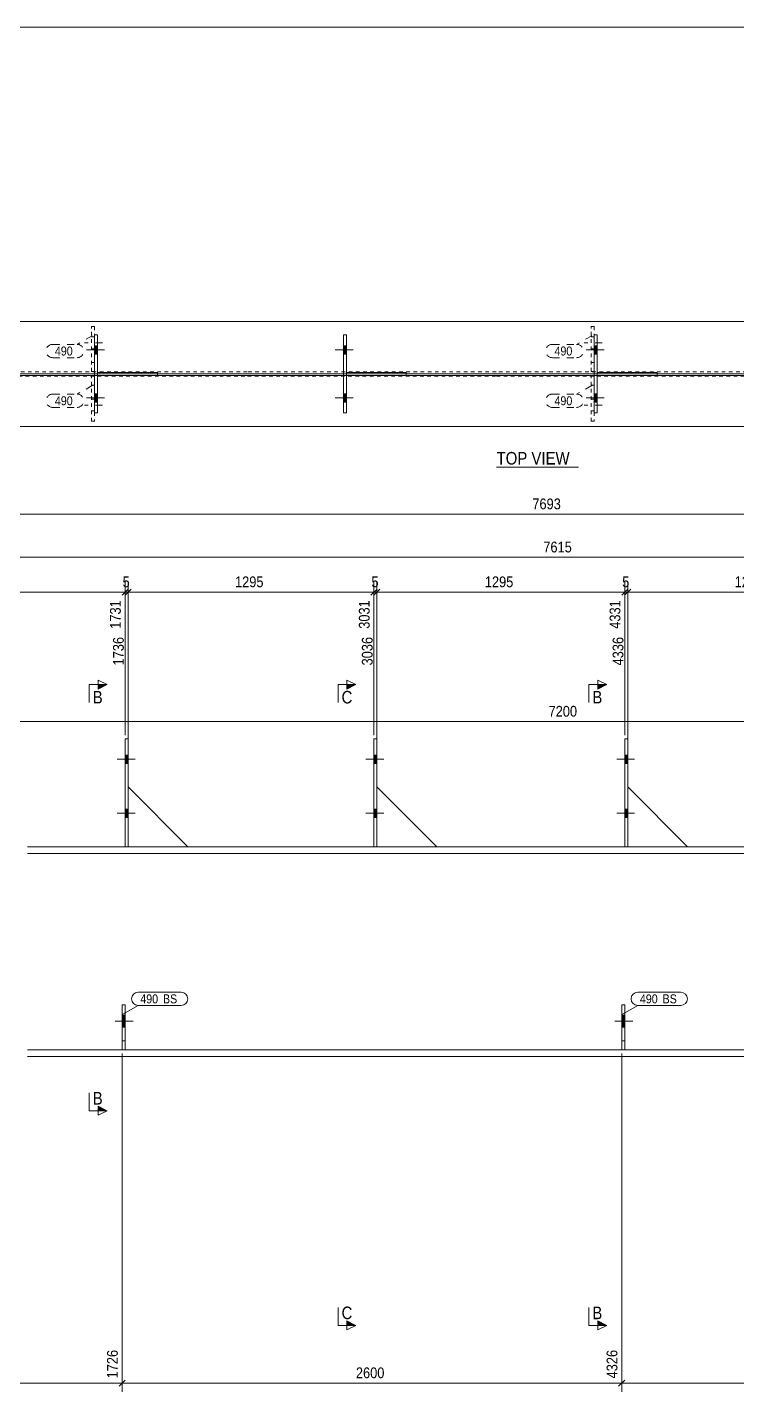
# Model space of a CAD drawing. Header units: millimetres. Extents: x 2 to 825, y 1 to 579.
# Drawn here: x 202.1 to 399.5, y 199.5 to 579 of the extents above; entities that cross this region are included whole.
import ezdxf

# ---------------------------------------------------------------- set-up
doc = ezdxf.new("R2010")
doc.units = ezdxf.units.MM
for name, pattern in [('XKITLINE00', [0]), ('XKITLINE01', [4, 1, -1, 1, -1]), ('XKITLINE02', [4, 2, -2])]:
    doc.linetypes.add(name, pattern=pattern)
for name, color, linetype, lineweight in [('Bolt', 3, 'Continuous', 0), ('Dimensions', 7, 'Continuous', 0), ('DrawingSheet', 5, 'Continuous', 0), ('OtherObjectType', 7, 'Continuous', 0), ('Part', 2, 'Continuous', 0), ('PartMark', 7, 'Continuous', 0), ('Section', 6, 'Continuous', 0)]:
    doc.layers.add(name, color=color, linetype=linetype, lineweight=lineweight)
doc.styles.add('ARIAL', font='ARIAL.TTF')

# ---------------------------------------------------------------- blocks, each defined once
blk = doc.blocks.new('*A10')
at = {"layer": 'Bolt'}
for points in [[(368.35, 376.57), (369.19, 376.57), (369.19, 374.24), (368.35, 374.24)], [(368.35, 376.57), (369.19, 376.57), (369.19, 374.24), (368.35, 374.24)], [(368.35, 361.57), (369.19, 361.57), (369.19, 359.24), (368.35, 359.24)], [(368.35, 361.57), (369.19, 361.57), (369.19, 359.24), (368.35, 359.24)]]:
    blk.add_hatch(color=3, dxfattribs=at).paths.add_polyline_path(points, flags=17)
at = {"layer": 'Bolt', "color": 3, "linetype": 'XKITLINE00', "lineweight": 0}
for p, q in [((369.19, 376.57), (368.35, 376.57)), ((369.19, 376.57), (368.35, 376.57)), ((371.12, 375.41), (366.12, 375.41)), ((371.12, 375.41), (366.12, 375.41)), ((369.19, 374.24), (368.35, 374.24)), ((369.19, 374.24), (368.35, 374.24)), ((369.19, 361.57), (368.35, 361.57)), ((369.19, 361.57), (368.35, 361.57)), ((371.12, 360.41), (366.12, 360.41)), ((371.12, 360.41), (366.12, 360.41)), ((369.19, 359.24), (368.35, 359.24)), ((369.19, 359.24), (368.35, 359.24))]:
    blk.add_line(p, q, dxfattribs=at)
blk = doc.blocks.new('*A11')
at = {"layer": 'Bolt'}
blk.add_hatch(color=3, dxfattribs=at).paths.add_polyline_path([(368.35, 300.94), (367.52, 300.94), (367.52, 304.21), (368.35, 304.21)], flags=17)
at = {"layer": 'Bolt', "color": 3, "linetype": 'XKITLINE00', "lineweight": 0}
for p, q in [((368.35, 304.21), (367.52, 304.21)), ((370.6, 302.57), (365.6, 302.57)), ((368.35, 300.94), (367.52, 300.94))]:
    blk.add_line(p, q, dxfattribs=at)
blk = doc.blocks.new('*A12')
at = {"layer": 'Bolt', "color": 3, "linetype": 'XKITLINE02', "lineweight": 0}
for p, q in [((368.35, 304.21), (367.52, 304.21)), ((370.6, 302.57), (365.6, 302.57)), ((368.35, 300.94), (367.52, 300.94))]:
    blk.add_line(p, q, dxfattribs=at)
blk = doc.blocks.new('*A13')
at = {"layer": 'Bolt'}
for points in [[(298.59, 376.57), (299.42, 376.57), (299.42, 374.24), (298.59, 374.24)], [(298.59, 376.57), (299.42, 376.57), (299.42, 374.24), (298.59, 374.24)], [(298.59, 361.57), (299.42, 361.57), (299.42, 359.24), (298.59, 359.24)], [(298.59, 361.57), (299.42, 361.57), (299.42, 359.24), (298.59, 359.24)]]:
    blk.add_hatch(color=3, dxfattribs=at).paths.add_polyline_path(points, flags=17)
at = {"layer": 'Bolt', "color": 3, "linetype": 'XKITLINE00', "lineweight": 0}
for p, q in [((299.42, 376.57), (298.59, 376.57)), ((299.42, 376.57), (298.59, 376.57)), ((301.35, 375.41), (296.35, 375.41)), ((301.35, 375.41), (296.35, 375.41)), ((299.42, 374.24), (298.59, 374.24)), ((299.42, 374.24), (298.59, 374.24)), ((299.42, 361.57), (298.59, 361.57)), ((299.42, 361.57), (298.59, 361.57)), ((301.35, 360.41), (296.35, 360.41)), ((301.35, 360.41), (296.35, 360.41)), ((299.42, 359.24), (298.59, 359.24)), ((299.42, 359.24), (298.59, 359.24))]:
    blk.add_line(p, q, dxfattribs=at)
blk = doc.blocks.new('*A14')
at = {"layer": 'Bolt'}
for points in [[(229.35, 376.57), (230.19, 376.57), (230.19, 374.24), (229.35, 374.24)], [(229.35, 376.57), (230.19, 376.57), (230.19, 374.24), (229.35, 374.24)], [(229.35, 361.57), (230.19, 361.57), (230.19, 359.24), (229.35, 359.24)], [(229.35, 361.57), (230.19, 361.57), (230.19, 359.24), (229.35, 359.24)]]:
    blk.add_hatch(color=3, dxfattribs=at).paths.add_polyline_path(points, flags=17)
at = {"layer": 'Bolt', "color": 3, "linetype": 'XKITLINE00', "lineweight": 0}
for p, q in [((230.19, 376.57), (229.35, 376.57)), ((230.19, 376.57), (229.35, 376.57)), ((232.12, 375.41), (227.12, 375.41)), ((232.12, 375.41), (227.12, 375.41)), ((230.19, 374.24), (229.35, 374.24)), ((230.19, 374.24), (229.35, 374.24)), ((230.19, 361.57), (229.35, 361.57)), ((230.19, 361.57), (229.35, 361.57)), ((232.12, 360.41), (227.12, 360.41)), ((232.12, 360.41), (227.12, 360.41)), ((230.19, 359.24), (229.35, 359.24)), ((230.19, 359.24), (229.35, 359.24))]:
    blk.add_line(p, q, dxfattribs=at)
blk = doc.blocks.new('*A15')
at = {"layer": 'Bolt'}
blk.add_hatch(color=3, dxfattribs=at).paths.add_polyline_path([(229.35, 300.94), (228.52, 300.94), (228.52, 304.21), (229.35, 304.21)], flags=17)
at = {"layer": 'Bolt', "color": 3, "linetype": 'XKITLINE00', "lineweight": 0}
for p, q in [((229.35, 304.21), (228.52, 304.21)), ((231.6, 302.57), (226.6, 302.57)), ((229.35, 300.94), (228.52, 300.94))]:
    blk.add_line(p, q, dxfattribs=at)
blk = doc.blocks.new('*A16')
at = {"layer": 'Bolt', "color": 3, "linetype": 'XKITLINE02', "lineweight": 0}
for p, q in [((229.35, 304.21), (228.52, 304.21)), ((231.6, 302.57), (226.6, 302.57)), ((229.35, 300.94), (228.52, 300.94))]:
    blk.add_line(p, q, dxfattribs=at)
blk = doc.blocks.new('*A20')
at = {"layer": 'Part', "color": 2, "linetype": 'XKITLINE00', "lineweight": 0}
for p, q in [((271.85, 351.07), (202.19, 351.07)), ((271.85, 349.24), (202.19, 349.24)), ((341.09, 351.07), (271.95, 351.07)), ((341.09, 349.24), (271.95, 349.24)), ((410.85, 351.07), (341.19, 351.07)), ((410.85, 349.24), (341.19, 349.24)), ((271.85, 294.57), (202.19, 294.57)), ((202.19, 292.74), (271.85, 292.74)), ((341.09, 294.57), (271.95, 294.57)), ((271.95, 292.74), (341.09, 292.74)), ((410.85, 294.57), (341.19, 294.57)), ((341.19, 292.74), (410.85, 292.74))]:
    blk.add_line(p, q, dxfattribs=at)
blk = doc.blocks.new('*A27')
at = {"layer": 'Part', "color": 2, "linetype": 'XKITLINE00', "lineweight": 0}
for p, q in [((369.19, 381.07), (368.35, 381.07)), ((368.35, 381.07), (368.35, 351.07)), ((369.19, 351.07), (369.19, 381.07))]:
    blk.add_line(p, q, dxfattribs=at)
at = {"layer": 'Part', "color": 7, "linetype": 'XKITLINE01', "lineweight": 0}
blk.add_line((368.35, 351.07), (369.19, 351.07), dxfattribs=at)
blk = doc.blocks.new('*A28')
at = {"layer": 'Part', "color": 2, "linetype": 'XKITLINE00', "lineweight": 0}
blk.add_line((385.85, 351.07), (369.19, 367.74), dxfattribs=at)
at = {"layer": 'Part', "color": 7, "linetype": 'XKITLINE01', "lineweight": 0}
for p, q in [((369.19, 367.74), (369.19, 351.07)), ((369.19, 351.07), (385.85, 351.07))]:
    blk.add_line(p, q, dxfattribs=at)
blk = doc.blocks.new('*A29')
at = {"layer": 'Part', "color": 2, "linetype": 'XKITLINE00', "lineweight": 0}
for p, q in [((367.52, 294.57), (367.52, 307.07)), ((367.52, 307.07), (368.35, 307.07)), ((368.35, 307.07), (368.35, 294.57))]:
    blk.add_line(p, q, dxfattribs=at)
at = {"layer": 'Part', "color": 7, "linetype": 'XKITLINE01', "lineweight": 0}
for p, q in [((367.52, 297.07), (368.35, 297.07)), ((368.35, 294.57), (367.52, 294.57))]:
    blk.add_line(p, q, dxfattribs=at)
blk = doc.blocks.new('*A30')
at = {"layer": 'Part', "color": 7, "linetype": 'XKITLINE01', "lineweight": 0}
for p, q in [((367.52, 307.07), (367.52, 294.57)), ((368.35, 307.07), (367.52, 307.07)), ((368.35, 294.57), (368.35, 307.07)), ((367.52, 297.07), (368.35, 297.07)), ((367.52, 294.57), (368.35, 294.57))]:
    blk.add_line(p, q, dxfattribs=at)
blk = doc.blocks.new('*A31')
at = {"layer": 'Part', "color": 2, "linetype": 'XKITLINE00', "lineweight": 0}
for p, q in [((298.59, 351.07), (298.59, 381.07)), ((298.59, 381.07), (299.42, 381.07)), ((299.42, 381.07), (299.42, 351.07))]:
    blk.add_line(p, q, dxfattribs=at)
at = {"layer": 'Part', "color": 7, "linetype": 'XKITLINE01', "lineweight": 0}
blk.add_line((299.42, 351.07), (298.59, 351.07), dxfattribs=at)
blk = doc.blocks.new('*A32')
at = {"layer": 'Part', "color": 2, "linetype": 'XKITLINE00', "lineweight": 0}
blk.add_line((316.09, 351.07), (299.42, 367.74), dxfattribs=at)
at = {"layer": 'Part', "color": 7, "linetype": 'XKITLINE01', "lineweight": 0}
for p, q in [((299.42, 367.74), (299.42, 351.07)), ((299.42, 351.07), (316.09, 351.07))]:
    blk.add_line(p, q, dxfattribs=at)
blk = doc.blocks.new('*A33')
at = {"layer": 'Part', "color": 2, "linetype": 'XKITLINE00', "lineweight": 0}
for p, q in [((229.35, 351.07), (229.35, 381.07)), ((229.35, 381.07), (230.19, 381.07)), ((230.19, 381.07), (230.19, 351.07))]:
    blk.add_line(p, q, dxfattribs=at)
at = {"layer": 'Part', "color": 7, "linetype": 'XKITLINE01', "lineweight": 0}
blk.add_line((230.19, 351.07), (229.35, 351.07), dxfattribs=at)
blk = doc.blocks.new('*A34')
at = {"layer": 'Part', "color": 2, "linetype": 'XKITLINE00', "lineweight": 0}
blk.add_line((246.85, 351.07), (230.19, 367.74), dxfattribs=at)
at = {"layer": 'Part', "color": 7, "linetype": 'XKITLINE01', "lineweight": 0}
for p, q in [((230.19, 367.74), (230.19, 351.07)), ((230.19, 351.07), (246.85, 351.07))]:
    blk.add_line(p, q, dxfattribs=at)
blk = doc.blocks.new('*A35')
at = {"layer": 'Part', "color": 2, "linetype": 'XKITLINE00', "lineweight": 0}
for p, q in [((228.52, 294.57), (228.52, 307.07)), ((228.52, 307.07), (229.35, 307.07)), ((229.35, 307.07), (229.35, 294.57))]:
    blk.add_line(p, q, dxfattribs=at)
at = {"layer": 'Part', "color": 7, "linetype": 'XKITLINE01', "lineweight": 0}
for p, q in [((228.52, 297.07), (229.35, 297.07)), ((229.35, 294.57), (228.52, 294.57))]:
    blk.add_line(p, q, dxfattribs=at)
blk = doc.blocks.new('*A36')
at = {"layer": 'Part', "color": 7, "linetype": 'XKITLINE01', "lineweight": 0}
for p, q in [((228.52, 307.07), (228.52, 294.57)), ((229.35, 307.07), (228.52, 307.07)), ((229.35, 294.57), (229.35, 307.07)), ((228.52, 297.07), (229.35, 297.07)), ((228.52, 294.57), (229.35, 294.57))]:
    blk.add_line(p, q, dxfattribs=at)
blk = doc.blocks.new('*A48')
at = {"layer": 'Bolt'}
for points in [[(359.84, 490.42), (360.68, 490.42), (360.68, 488.08), (359.84, 488.08)], [(359.84, 490.42), (360.68, 490.42), (360.68, 488.08), (359.84, 488.08)], [(359.84, 477.08), (360.68, 477.08), (360.68, 474.75), (359.84, 474.75)], [(359.84, 477.08), (360.68, 477.08), (360.68, 474.75), (359.84, 474.75)]]:
    blk.add_hatch(color=3, dxfattribs=at).paths.add_polyline_path(points, flags=17)
at = {"layer": 'Bolt', "color": 3, "linetype": 'XKITLINE00', "lineweight": 0}
for p, q in [((360.68, 490.42), (359.84, 490.42)), ((360.68, 490.42), (359.84, 490.42)), ((362.61, 489.25), (357.61, 489.25)), ((362.61, 489.25), (357.61, 489.25)), ((360.68, 488.08), (359.84, 488.08)), ((360.68, 488.08), (359.84, 488.08)), ((362.61, 475.92), (357.61, 475.92)), ((362.61, 475.92), (357.61, 475.92)), ((360.68, 477.08), (359.84, 477.08)), ((360.68, 477.08), (359.84, 477.08)), ((360.68, 474.75), (359.84, 474.75)), ((360.68, 474.75), (359.84, 474.75))]:
    blk.add_line(p, q, dxfattribs=at)
blk = doc.blocks.new('*A49')
at = {"layer": 'Bolt', "color": 3, "linetype": 'XKITLINE02', "lineweight": 0}
for p, q in [((359.84, 475.55), (359.01, 475.55)), ((362.09, 473.92), (357.09, 473.92)), ((359.84, 472.28), (359.01, 472.28))]:
    blk.add_line(p, q, dxfattribs=at)
blk = doc.blocks.new('*A50')
at = {"layer": 'Bolt', "color": 3, "linetype": 'XKITLINE02', "lineweight": 0}
for p, q in [((362.09, 491.25), (357.09, 491.25)), ((359.84, 492.89), (359.01, 492.89)), ((359.84, 489.61), (359.01, 489.61))]:
    blk.add_line(p, q, dxfattribs=at)
blk = doc.blocks.new('*A51')
at = {"layer": 'Bolt'}
for points in [[(290.08, 490.42), (290.91, 490.42), (290.91, 488.08), (290.08, 488.08)], [(290.08, 490.42), (290.91, 490.42), (290.91, 488.08), (290.08, 488.08)], [(290.08, 477.08), (290.91, 477.08), (290.91, 474.75), (290.08, 474.75)], [(290.08, 477.08), (290.91, 477.08), (290.91, 474.75), (290.08, 474.75)]]:
    blk.add_hatch(color=3, dxfattribs=at).paths.add_polyline_path(points, flags=17)
at = {"layer": 'Bolt', "color": 3, "linetype": 'XKITLINE00', "lineweight": 0}
for p, q in [((290.91, 490.42), (290.08, 490.42)), ((290.91, 490.42), (290.08, 490.42)), ((292.84, 489.25), (287.84, 489.25)), ((292.84, 489.25), (287.84, 489.25)), ((290.91, 488.08), (290.08, 488.08)), ((290.91, 488.08), (290.08, 488.08)), ((292.84, 475.92), (287.84, 475.92)), ((292.84, 475.92), (287.84, 475.92)), ((290.91, 477.08), (290.08, 477.08)), ((290.91, 477.08), (290.08, 477.08)), ((290.91, 474.75), (290.08, 474.75)), ((290.91, 474.75), (290.08, 474.75))]:
    blk.add_line(p, q, dxfattribs=at)
blk = doc.blocks.new('*A52')
at = {"layer": 'Bolt'}
for points in [[(220.84, 490.42), (221.68, 490.42), (221.68, 488.08), (220.84, 488.08)], [(220.84, 490.42), (221.68, 490.42), (221.68, 488.08), (220.84, 488.08)], [(220.84, 477.08), (221.68, 477.08), (221.68, 474.75), (220.84, 474.75)], [(220.84, 477.08), (221.68, 477.08), (221.68, 474.75), (220.84, 474.75)]]:
    blk.add_hatch(color=3, dxfattribs=at).paths.add_polyline_path(points, flags=17)
at = {"layer": 'Bolt', "color": 3, "linetype": 'XKITLINE00', "lineweight": 0}
for p, q in [((221.68, 490.42), (220.84, 490.42)), ((221.68, 490.42), (220.84, 490.42)), ((223.61, 489.25), (218.61, 489.25)), ((223.61, 489.25), (218.61, 489.25)), ((221.68, 488.08), (220.84, 488.08)), ((221.68, 488.08), (220.84, 488.08)), ((223.61, 475.92), (218.61, 475.92)), ((223.61, 475.92), (218.61, 475.92)), ((221.68, 477.08), (220.84, 477.08)), ((221.68, 477.08), (220.84, 477.08)), ((221.68, 474.75), (220.84, 474.75)), ((221.68, 474.75), (220.84, 474.75))]:
    blk.add_line(p, q, dxfattribs=at)
blk = doc.blocks.new('*A53')
at = {"layer": 'Bolt', "color": 3, "linetype": 'XKITLINE02', "lineweight": 0}
for p, q in [((220.84, 475.55), (220.01, 475.55)), ((223.09, 473.92), (218.09, 473.92)), ((220.84, 472.28), (220.01, 472.28))]:
    blk.add_line(p, q, dxfattribs=at)
blk = doc.blocks.new('*A54')
at = {"layer": 'Bolt', "color": 3, "linetype": 'XKITLINE02', "lineweight": 0}
for p, q in [((223.09, 491.25), (218.09, 491.25)), ((220.84, 492.89), (220.01, 492.89)), ((220.84, 489.61), (220.01, 489.61))]:
    blk.add_line(p, q, dxfattribs=at)
blk = doc.blocks.new('*A58')
at = {"layer": 'Part', "color": 2, "linetype": 'XKITLINE00', "lineweight": 0}
for p, q in [((263.34, 497.17), (193.68, 497.17)), ((332.58, 497.17), (263.44, 497.17)), ((402.34, 497.17), (332.68, 497.17)), ((263.34, 468), (193.68, 468)), ((332.58, 468), (263.44, 468)), ((402.34, 468), (332.68, 468))]:
    blk.add_line(p, q, dxfattribs=at)
at = {"layer": 'Part', "color": 7, "linetype": 'XKITLINE01', "lineweight": 0}
for p, q in [((263.34, 483.17), (193.68, 483.17)), ((193.68, 482), (263.34, 482)), ((332.58, 483.17), (263.44, 483.17)), ((263.44, 482), (332.58, 482)), ((402.34, 483.17), (332.68, 483.17)), ((332.68, 482), (402.34, 482))]:
    blk.add_line(p, q, dxfattribs=at)
blk = doc.blocks.new('*A65')
at = {"layer": 'Part', "color": 2, "linetype": 'XKITLINE00', "lineweight": 0}
for p, q in [((359.84, 471.75), (359.84, 493.42)), ((359.84, 493.42), (360.68, 493.42)), ((360.68, 493.42), (360.68, 471.75)), ((360.68, 471.75), (359.84, 471.75))]:
    blk.add_line(p, q, dxfattribs=at)
blk = doc.blocks.new('*A66')
at = {"layer": 'Part', "color": 2, "linetype": 'XKITLINE00', "lineweight": 0}
for p, q in [((360.68, 483), (377.34, 483)), ((377.34, 482.17), (360.68, 482.17)), ((377.34, 482.17), (377.34, 483))]:
    blk.add_line(p, q, dxfattribs=at)
at = {"layer": 'Part', "color": 7, "linetype": 'XKITLINE01', "lineweight": 0}
blk.add_line((360.68, 482.17), (360.68, 483), dxfattribs=at)
blk.add_line((360.68, 482.17), (360.68, 483), dxfattribs=at)
blk = doc.blocks.new('*A67')
at = {"layer": 'Part', "color": 7, "linetype": 'XKITLINE01', "lineweight": 0}
for p, q in [((359.01, 469.42), (359.01, 481.92)), ((359.01, 481.92), (359.84, 481.92)), ((359.01, 479.42), (359.84, 479.42)), ((359.84, 481.92), (359.84, 469.42)), ((359.84, 469.42), (359.01, 469.42))]:
    blk.add_line(p, q, dxfattribs=at)
blk = doc.blocks.new('*A68')
at = {"layer": 'Part', "color": 7, "linetype": 'XKITLINE01', "lineweight": 0}
for p, q in [((359.01, 483.25), (359.01, 495.75)), ((359.01, 495.75), (359.84, 495.75)), ((359.84, 495.75), (359.84, 483.25)), ((359.01, 485.75), (359.84, 485.75)), ((359.84, 483.25), (359.01, 483.25))]:
    blk.add_line(p, q, dxfattribs=at)
blk = doc.blocks.new('*A69')
at = {"layer": 'Part', "color": 2, "linetype": 'XKITLINE00', "lineweight": 0}
for p, q in [((290.91, 493.42), (290.08, 493.42)), ((290.08, 471.75), (290.08, 493.42)), ((290.91, 471.75), (290.91, 493.42)), ((290.08, 471.75), (290.91, 471.75))]:
    blk.add_line(p, q, dxfattribs=at)
blk = doc.blocks.new('*A70')
at = {"layer": 'Part', "color": 2, "linetype": 'XKITLINE00', "lineweight": 0}
for p, q in [((290.91, 483), (307.58, 483)), ((307.58, 482.17), (290.91, 482.17)), ((307.58, 482.17), (307.58, 483))]:
    blk.add_line(p, q, dxfattribs=at)
at = {"layer": 'Part', "color": 7, "linetype": 'XKITLINE01', "lineweight": 0}
blk.add_line((290.91, 482.17), (290.91, 483), dxfattribs=at)
blk.add_line((290.91, 482.17), (290.91, 483), dxfattribs=at)
blk = doc.blocks.new('*A71')
at = {"layer": 'Part', "color": 2, "linetype": 'XKITLINE00', "lineweight": 0}
for p, q in [((221.68, 493.42), (220.84, 493.42)), ((220.84, 471.75), (220.84, 493.42)), ((221.68, 471.75), (221.68, 493.42)), ((220.84, 471.75), (221.68, 471.75))]:
    blk.add_line(p, q, dxfattribs=at)
blk = doc.blocks.new('*A72')
at = {"layer": 'Part', "color": 2, "linetype": 'XKITLINE00', "lineweight": 0}
for p, q in [((221.68, 483), (238.34, 483)), ((238.34, 482.17), (221.68, 482.17)), ((238.34, 482.17), (238.34, 483))]:
    blk.add_line(p, q, dxfattribs=at)
at = {"layer": 'Part', "color": 7, "linetype": 'XKITLINE01', "lineweight": 0}
blk.add_line((221.68, 482.17), (221.68, 483), dxfattribs=at)
blk.add_line((221.68, 482.17), (221.68, 483), dxfattribs=at)
blk = doc.blocks.new('*A73')
at = {"layer": 'Part', "color": 7, "linetype": 'XKITLINE01', "lineweight": 0}
for p, q in [((220.01, 469.42), (220.01, 481.92)), ((220.01, 481.92), (220.84, 481.92)), ((220.01, 479.42), (220.84, 479.42)), ((220.84, 481.92), (220.84, 469.42)), ((220.84, 469.42), (220.01, 469.42))]:
    blk.add_line(p, q, dxfattribs=at)
blk = doc.blocks.new('*A74')
at = {"layer": 'Part', "color": 7, "linetype": 'XKITLINE01', "lineweight": 0}
for p, q in [((220.01, 483.25), (220.01, 495.75)), ((220.01, 495.75), (220.84, 495.75)), ((220.84, 495.75), (220.84, 483.25)), ((220.01, 485.75), (220.84, 485.75)), ((220.84, 483.25), (220.01, 483.25))]:
    blk.add_line(p, q, dxfattribs=at)
blk = doc.blocks.new('*A102')
at = {"layer": 'DrawingSheet', "color": 5, "linetype": 'XKITLINE00', "lineweight": 0}
blk.add_line((825, 579), (5, 579), dxfattribs=at)
blk = doc.blocks.new('*A110')
at = {"layer": 'Dimensions', "color": 7, "linetype": 'XKITLINE00', "lineweight": 0}
blk.add_line((61.05, 443.59), (633.18, 443.59), dxfattribs=at)
at = {"layer": 'Dimensions', "color": 3, "style": 'ARIAL', "width": 0.85}
blk.add_text('7693', height=3, dxfattribs=at).set_placement((342.66, 444.94))
blk = doc.blocks.new('*A116')
at = {"layer": 'PartMark', "color": 7, "linetype": 'XKITLINE00', "lineweight": 0}
for p, q in [((371.98, 310.62), (383.94, 310.62)), ((367.74, 304.52), (371.98, 306.92)), ((371.98, 306.92), (383.94, 306.92))]:
    blk.add_line(p, q, dxfattribs=at)
for centre, start, end in [((371.98, 308.77), 90, 270), ((383.94, 308.77), 270, 90)]:
    blk.add_arc(centre, 1.85, start, end, dxfattribs=at)
at = {"layer": 'PartMark', "color": 3, "style": 'ARIAL', "width": 0.85}
for s, p in [('490', (372.58, 307.52)), ('BS', (378.89, 307.52))]:
    blk.add_text(s, height=2.5, dxfattribs=at).set_placement(p)
blk = doc.blocks.new('*A117')
at = {"layer": 'PartMark', "color": 7, "linetype": 'XKITLINE00', "lineweight": 0}
for p, q in [((232.98, 310.62), (244.94, 310.62)), ((228.74, 304.52), (232.98, 306.92)), ((232.98, 306.92), (244.94, 306.92))]:
    blk.add_line(p, q, dxfattribs=at)
for centre, start, end in [((232.98, 308.77), 90, 270), ((244.94, 308.77), 270, 90)]:
    blk.add_arc(centre, 1.85, start, end, dxfattribs=at)
at = {"layer": 'PartMark', "color": 3, "style": 'ARIAL', "width": 0.85}
for s, p in [('490', (233.58, 307.52)), ('BS', (239.89, 307.52))]:
    blk.add_text(s, height=2.5, dxfattribs=at).set_placement(p)
blk = doc.blocks.new('*A118')
at = {"layer": 'Section'}
for points in [[(360.85, 396.18), (363.35, 396.18), (360.85, 394.93)], [(360.85, 219.18), (363.35, 217.93), (360.85, 217.93)]]:
    blk.add_hatch(color=3, dxfattribs=at).paths.add_polyline_path(points, flags=17)
at = {"layer": 'Section', "color": 1, "linetype": 'XKITLINE00', "lineweight": 0}
for p, q in [((358.35, 396.18), (358.35, 391.18)), ((358.35, 396.18), (363.35, 396.18)), ((358.35, 217.93), (358.35, 222.93)), ((358.35, 217.93), (363.35, 217.93))]:
    blk.add_line(p, q, dxfattribs=at)
at = {"layer": 'Section', "color": 3, "linetype": 'XKITLINE00', "lineweight": 0}
for p, q in [((360.85, 394.93), (360.85, 397.43)), ((360.85, 397.43), (363.35, 396.18)), ((363.35, 396.18), (360.85, 394.93)), ((363.35, 217.93), (360.85, 219.18)), ((360.85, 219.18), (360.85, 216.68)), ((363.35, 217.93), (360.85, 216.68))]:
    blk.add_line(p, q, dxfattribs=at)
at = {"layer": 'Section', "color": 7, "style": 'ARIAL', "width": 0.85}
for p in [(359.35, 390.93), (359.35, 219.68)]:
    blk.add_text('B', height=3.5, dxfattribs=at).set_placement(p)
blk = doc.blocks.new('*A119')
at = {"layer": 'Section'}
for points in [[(221.85, 396.18), (224.35, 396.18), (221.85, 394.93)], [(221.85, 278.88), (224.35, 277.63), (221.85, 277.63)]]:
    blk.add_hatch(color=3, dxfattribs=at).paths.add_polyline_path(points, flags=17)
at = {"layer": 'Section', "color": 1, "linetype": 'XKITLINE00', "lineweight": 0}
for p, q in [((219.35, 396.18), (219.35, 391.18)), ((219.35, 396.18), (224.35, 396.18)), ((219.35, 277.63), (219.35, 282.63)), ((219.35, 277.63), (224.35, 277.63))]:
    blk.add_line(p, q, dxfattribs=at)
at = {"layer": 'Section', "color": 3, "linetype": 'XKITLINE00', "lineweight": 0}
for p, q in [((221.85, 394.93), (221.85, 397.43)), ((221.85, 397.43), (224.35, 396.18)), ((224.35, 396.18), (221.85, 394.93)), ((224.35, 277.63), (221.85, 278.88)), ((221.85, 278.88), (221.85, 276.38)), ((224.35, 277.63), (221.85, 276.38))]:
    blk.add_line(p, q, dxfattribs=at)
at = {"layer": 'Section', "color": 7, "style": 'ARIAL', "width": 0.85}
for p in [(220.35, 390.93), (220.35, 279.38)]:
    blk.add_text('B', height=3.5, dxfattribs=at).set_placement(p)
blk = doc.blocks.new('*A122')
at = {"layer": 'Section'}
for points in [[(291.09, 396.18), (293.59, 396.18), (291.09, 394.93)], [(291.09, 219.18), (293.59, 217.93), (291.09, 217.93)]]:
    blk.add_hatch(color=3, dxfattribs=at).paths.add_polyline_path(points, flags=17)
at = {"layer": 'Section', "color": 1, "linetype": 'XKITLINE00', "lineweight": 0}
for p, q in [((288.59, 396.18), (288.59, 391.18)), ((288.59, 396.18), (293.59, 396.18)), ((288.59, 217.93), (288.59, 222.93)), ((288.59, 217.93), (293.59, 217.93))]:
    blk.add_line(p, q, dxfattribs=at)
at = {"layer": 'Section', "color": 3, "linetype": 'XKITLINE00', "lineweight": 0}
for p, q in [((291.09, 394.93), (291.09, 397.43)), ((291.09, 397.43), (293.59, 396.18)), ((293.59, 396.18), (291.09, 394.93)), ((293.59, 217.93), (291.09, 219.18)), ((291.09, 219.18), (291.09, 216.68)), ((293.59, 217.93), (291.09, 216.68))]:
    blk.add_line(p, q, dxfattribs=at)
at = {"layer": 'Section', "color": 7, "style": 'ARIAL', "width": 0.85}
for p in [(289.59, 390.93), (289.59, 219.68)]:
    blk.add_text('C', height=3.5, dxfattribs=at).set_placement(p)
blk = doc.blocks.new('*A130')
at = {"layer": 'Dimensions', "color": 7, "linetype": 'XKITLINE00', "lineweight": 0}
blk.add_line((70.63, 431.59), (629.69, 431.59), dxfattribs=at)
at = {"layer": 'Dimensions', "color": 3, "style": 'ARIAL', "width": 0.85}
blk.add_text('7615', height=3, dxfattribs=at).set_placement((345.71, 432.94))
blk = doc.blocks.new('*A133')
at = {"layer": 'Dimensions', "color": 7, "linetype": 'XKITLINE00', "lineweight": 0}
blk.add_line((106.65, 385.91), (596.59, 385.91), dxfattribs=at)
at = {"layer": 'Dimensions', "color": 3, "style": 'ARIAL', "width": 0.85}
blk.add_text('7200', height=3, dxfattribs=at).set_placement((347.17, 387.26))
blk = doc.blocks.new('*A135')
at = {"layer": 'Dimensions', "color": 7, "linetype": 'XKITLINE00', "lineweight": 0}
for p, q in [((228.52, 293.57), (228.52, 199.51)), ((70.63, 291.74), (70.63, 199.51)), ((71.47, 202.75), (69.78, 201.06)), ((70.63, 201.91), (228.52, 201.91)), ((229.37, 202.75), (227.67, 201.06))]:
    blk.add_line(p, q, dxfattribs=at)
at = {"layer": 'Dimensions', "color": 3}
for p in [(70.63, 201.91), (228.52, 201.91)]:
    blk.add_point(p, dxfattribs=at)
at = {"layer": 'Dimensions', "color": 3, "style": 'ARIAL', "width": 0.85}
blk.add_text('1726', height=3, rotation=90.0002, dxfattribs=at).set_placement((227.32, 203.21))
blk.add_text('1726', height=3, dxfattribs=at).set_placement((145.12, 203.26))
blk = doc.blocks.new('*A136')
at = {"layer": 'Dimensions', "color": 7, "linetype": 'XKITLINE00', "lineweight": 0}
for p, q in [((228.52, 293.57), (228.52, 199.51)), ((367.52, 293.57), (367.52, 199.51)), ((229.37, 202.75), (227.67, 201.06)), ((228.52, 201.91), (367.52, 201.91)), ((368.37, 202.75), (366.67, 201.06))]:
    blk.add_line(p, q, dxfattribs=at)
at = {"layer": 'Dimensions', "color": 3}
for p in [(228.52, 201.91), (367.52, 201.91)]:
    blk.add_point(p, dxfattribs=at)
at = {"layer": 'Dimensions', "color": 3, "style": 'ARIAL', "width": 0.85}
blk.add_text('4326', height=3, rotation=90.0002, dxfattribs=at).set_placement((366.32, 203.21))
blk.add_text('2600', height=3, dxfattribs=at).set_placement((293.57, 203.26))
blk = doc.blocks.new('*A137')
at = {"layer": 'Dimensions', "color": 7, "linetype": 'XKITLINE00', "lineweight": 0}
for p, q in [((367.52, 293.57), (367.52, 199.51)), ((514.85, 293.57), (514.85, 199.51)), ((368.37, 202.75), (366.67, 201.06)), ((367.52, 201.91), (514.85, 201.91)), ((515.7, 202.75), (514.01, 201.06))]:
    blk.add_line(p, q, dxfattribs=at)
at = {"layer": 'Dimensions', "color": 3}
for p in [(367.52, 201.91), (514.85, 201.91)]:
    blk.add_point(p, dxfattribs=at)
at = {"layer": 'Dimensions', "color": 3, "style": 'ARIAL', "width": 0.85}
blk.add_text('6926', height=3, rotation=90.0002, dxfattribs=at).set_placement((513.65, 203.21))
blk.add_text('2600', height=3, dxfattribs=at).set_placement((436.74, 203.26))
blk = doc.blocks.new('*A141')
at = {"layer": 'Dimensions', "color": 7, "linetype": 'XKITLINE00', "lineweight": 0}
for p, q in [((144.09, 422.75), (142.4, 421.06)), ((143.24, 368.74), (143.24, 424.76)), ((143.24, 421.91), (229.35, 421.91)), ((230.2, 422.75), (228.51, 421.06)), ((229.35, 382.07), (229.35, 424.76))]:
    blk.add_line(p, q, dxfattribs=at)
at = {"layer": 'Dimensions', "color": 3}
for p in [(143.24, 421.91), (229.35, 421.91)]:
    blk.add_point(p, dxfattribs=at)
at = {"layer": 'Dimensions', "color": 3, "style": 'ARIAL', "width": 0.85}
blk.add_text('1295', height=3, dxfattribs=at).set_placement((181.85, 423.26))
blk.add_text('1731', height=3, rotation=90.0002, dxfattribs=at).set_placement((228.15, 411.71))
blk = doc.blocks.new('*A142')
at = {"layer": 'Dimensions', "color": 7, "linetype": 'XKITLINE00', "lineweight": 0}
for p, q in [((230.2, 422.75), (228.51, 421.06)), ((231.04, 422.75), (229.34, 421.06)), ((229.35, 382.07), (229.35, 424.76)), ((229.35, 421.91), (230.19, 421.91)), ((230.19, 368.74), (230.19, 424.76))]:
    blk.add_line(p, q, dxfattribs=at)
at = {"layer": 'Dimensions', "color": 3}
for p in [(229.35, 421.91), (230.19, 421.91)]:
    blk.add_point(p, dxfattribs=at)
at = {"layer": 'Dimensions', "color": 3, "style": 'ARIAL', "width": 0.85}
blk.add_text('5', height=3, dxfattribs=at).set_placement((228.66, 423.26))
blk.add_text('1736', height=3, rotation=90.0002, dxfattribs=at).set_placement((228.99, 401.51))
blk = doc.blocks.new('*A143')
at = {"layer": 'Dimensions', "color": 7, "linetype": 'XKITLINE00', "lineweight": 0}
for p, q in [((231.04, 422.75), (229.34, 421.06)), ((230.19, 368.74), (230.19, 424.76)), ((230.19, 421.91), (298.59, 421.91)), ((299.44, 422.75), (297.74, 421.06)), ((298.59, 382.07), (298.59, 424.76))]:
    blk.add_line(p, q, dxfattribs=at)
at = {"layer": 'Dimensions', "color": 3}
for p in [(230.19, 421.91), (298.59, 421.91)]:
    blk.add_point(p, dxfattribs=at)
at = {"layer": 'Dimensions', "color": 3, "style": 'ARIAL', "width": 0.85}
blk.add_text('1295', height=3, dxfattribs=at).set_placement((259.94, 423.26))
blk.add_text('3031', height=3, rotation=90.0002, dxfattribs=at).set_placement((297.39, 411.71))
blk = doc.blocks.new('*A144')
at = {"layer": 'Dimensions', "color": 7, "linetype": 'XKITLINE00', "lineweight": 0}
for p, q in [((299.44, 422.75), (297.74, 421.06)), ((300.27, 422.75), (298.57, 421.06)), ((298.59, 382.07), (298.59, 424.76)), ((298.59, 421.91), (299.42, 421.91)), ((299.42, 368.74), (299.42, 424.76))]:
    blk.add_line(p, q, dxfattribs=at)
at = {"layer": 'Dimensions', "color": 3}
for p in [(298.59, 421.91), (299.42, 421.91)]:
    blk.add_point(p, dxfattribs=at)
at = {"layer": 'Dimensions', "color": 3, "style": 'ARIAL', "width": 0.85}
blk.add_text('5', height=3, dxfattribs=at).set_placement((297.89, 423.26))
blk.add_text('3036', height=3, rotation=90.0002, dxfattribs=at).set_placement((298.22, 401.51))
blk = doc.blocks.new('*A145')
at = {"layer": 'Dimensions', "color": 7, "linetype": 'XKITLINE00', "lineweight": 0}
for p, q in [((300.27, 422.75), (298.57, 421.06)), ((299.42, 368.74), (299.42, 424.76)), ((299.42, 421.91), (368.35, 421.91)), ((369.2, 422.75), (367.51, 421.06)), ((368.35, 382.07), (368.35, 424.76))]:
    blk.add_line(p, q, dxfattribs=at)
at = {"layer": 'Dimensions', "color": 3}
for p in [(299.42, 421.91), (368.35, 421.91)]:
    blk.add_point(p, dxfattribs=at)
at = {"layer": 'Dimensions', "color": 3, "style": 'ARIAL', "width": 0.85}
blk.add_text('1295', height=3, dxfattribs=at).set_placement((329.44, 423.26))
blk.add_text('4331', height=3, rotation=90.0002, dxfattribs=at).set_placement((367.15, 411.71))
blk = doc.blocks.new('*A146')
at = {"layer": 'Dimensions', "color": 7, "linetype": 'XKITLINE00', "lineweight": 0}
for p, q in [((369.2, 422.75), (367.51, 421.06)), ((370.04, 422.75), (368.34, 421.06)), ((368.35, 382.07), (368.35, 424.76)), ((368.35, 421.91), (369.19, 421.91)), ((369.19, 368.74), (369.19, 424.76))]:
    blk.add_line(p, q, dxfattribs=at)
at = {"layer": 'Dimensions', "color": 3}
for p in [(368.35, 421.91), (369.19, 421.91)]:
    blk.add_point(p, dxfattribs=at)
at = {"layer": 'Dimensions', "color": 3, "style": 'ARIAL', "width": 0.85}
blk.add_text('5', height=3, dxfattribs=at).set_placement((367.66, 423.26))
blk.add_text('4336', height=3, rotation=90.0002, dxfattribs=at).set_placement((367.99, 401.51))
blk = doc.blocks.new('*A147')
at = {"layer": 'Dimensions', "color": 7, "linetype": 'XKITLINE00', "lineweight": 0}
for p, q in [((370.04, 422.75), (368.34, 421.06)), ((369.19, 368.74), (369.19, 424.76)), ((369.19, 421.91), (437.59, 421.91)), ((438.44, 422.75), (436.74, 421.06)), ((437.59, 382.07), (437.59, 424.76))]:
    blk.add_line(p, q, dxfattribs=at)
at = {"layer": 'Dimensions', "color": 3}
for p in [(369.19, 421.91), (437.59, 421.91)]:
    blk.add_point(p, dxfattribs=at)
at = {"layer": 'Dimensions', "color": 3, "style": 'ARIAL', "width": 0.85}
blk.add_text('1295', height=3, dxfattribs=at).set_placement((398.94, 423.26))
blk.add_text('5631', height=3, rotation=90.0002, dxfattribs=at).set_placement((436.39, 411.71))
blk = doc.blocks.new('*A166')
at = {"layer": 'Dimensions', "color": 7, "linetype": 'XKITLINE00', "lineweight": 0}
for p, q in [((152.4, 482.58), (640.52, 482.58)), ((152.4, 482.17), (640.52, 482.17))]:
    blk.add_line(p, q, dxfattribs=at)
blk = doc.blocks.new('*A168')
at = {"layer": 'PartMark', "color": 7, "linetype": 'XKITLINE02', "lineweight": 0}
for p, q in [((209.22, 490.81), (215.98, 490.81)), ((220.23, 493.2), (215.98, 490.81)), ((209.22, 487.11), (215.98, 487.11))]:
    blk.add_line(p, q, dxfattribs=at)
for centre, start, end in [((209.22, 488.96), 90, 270), ((215.98, 488.96), 270, 90)]:
    blk.add_arc(centre, 1.85, start, end, dxfattribs=at)
at = {"layer": 'PartMark', "color": 3, "style": 'ARIAL', "width": 0.85}
blk.add_text('490', height=2.5, dxfattribs=at).set_placement((209.82, 487.71))
blk = doc.blocks.new('*A169')
at = {"layer": 'PartMark', "color": 7, "linetype": 'XKITLINE02', "lineweight": 0}
for p, q in [((220.23, 479.37), (215.98, 476.97)), ((209.22, 476.97), (215.98, 476.97)), ((209.22, 473.27), (215.98, 473.27))]:
    blk.add_line(p, q, dxfattribs=at)
for centre, start, end in [((209.22, 475.12), 90, 270), ((215.98, 475.12), 270, 90)]:
    blk.add_arc(centre, 1.85, start, end, dxfattribs=at)
at = {"layer": 'PartMark', "color": 3, "style": 'ARIAL', "width": 0.85}
blk.add_text('490', height=2.5, dxfattribs=at).set_placement((209.82, 473.87))
blk = doc.blocks.new('*A170')
at = {"layer": 'PartMark', "color": 7, "linetype": 'XKITLINE02', "lineweight": 0}
for p, q in [((348.22, 490.81), (354.98, 490.81)), ((359.23, 493.2), (354.98, 490.81)), ((348.22, 487.11), (354.98, 487.11))]:
    blk.add_line(p, q, dxfattribs=at)
for centre, start, end in [((348.22, 488.96), 90, 270), ((354.98, 488.96), 270, 90)]:
    blk.add_arc(centre, 1.85, start, end, dxfattribs=at)
at = {"layer": 'PartMark', "color": 3, "style": 'ARIAL', "width": 0.85}
blk.add_text('490', height=2.5, dxfattribs=at).set_placement((348.82, 487.71))
blk = doc.blocks.new('*A171')
at = {"layer": 'PartMark', "color": 7, "linetype": 'XKITLINE02', "lineweight": 0}
for p, q in [((359.23, 479.37), (354.98, 476.97)), ((348.22, 476.97), (354.98, 476.97)), ((348.22, 473.27), (354.98, 473.27))]:
    blk.add_line(p, q, dxfattribs=at)
for centre, start, end in [((348.22, 475.12), 90, 270), ((354.98, 475.12), 270, 90)]:
    blk.add_arc(centre, 1.85, start, end, dxfattribs=at)
at = {"layer": 'PartMark', "color": 3, "style": 'ARIAL', "width": 0.85}
blk.add_text('490', height=2.5, dxfattribs=at).set_placement((348.82, 473.87))
blk = doc.blocks.new('*A177')
at = {"layer": 'OtherObjectType', "color": 7, "linetype": 'XKITLINE00', "lineweight": 0}
blk.add_line((332.71, 456.63), (355.53, 456.63), dxfattribs=at)
at = {"layer": 'OtherObjectType', "color": 7, "style": 'ARIAL', "width": 0.85}
blk.add_text('TOP VIEW', height=3.5, dxfattribs=at).set_placement((332.71, 457.38))

msp = doc.modelspace()

# ---------------------------------------------------------------- block references
at = {"lineweight": 0}
for name in ['*A102', '*A74', '*A71', '*A69', '*A68', '*A65', '*A168', '*A54', '*A52', '*A51', '*A170', '*A50', '*A48', '*A166', '*A72', '*A70', '*A66', '*A169', '*A73', '*A171', '*A67', '*A53', '*A49', '*A177', '*A110', '*A130', '*A141', '*A142', '*A143', '*A144', '*A145', '*A146', '*A147', '*A119', '*A122', '*A118', '*A133', '*A33', '*A31', '*A27', '*A14', '*A13', '*A10', '*A34', '*A32', '*A28', '*A117', '*A116', '*A15', '*A16', '*A35', '*A36', '*A11', '*A12', '*A29', '*A30', '*A135', '*A136', '*A137']:
    msp.add_blockref(name, (0, 0), dxfattribs=at)
at = {"layer": 'Part', "lineweight": 0}
for name in ['*A58', '*A20']:
    msp.add_blockref(name, (0, 0), dxfattribs=at)

doc.saveas('drawing.dxf')
